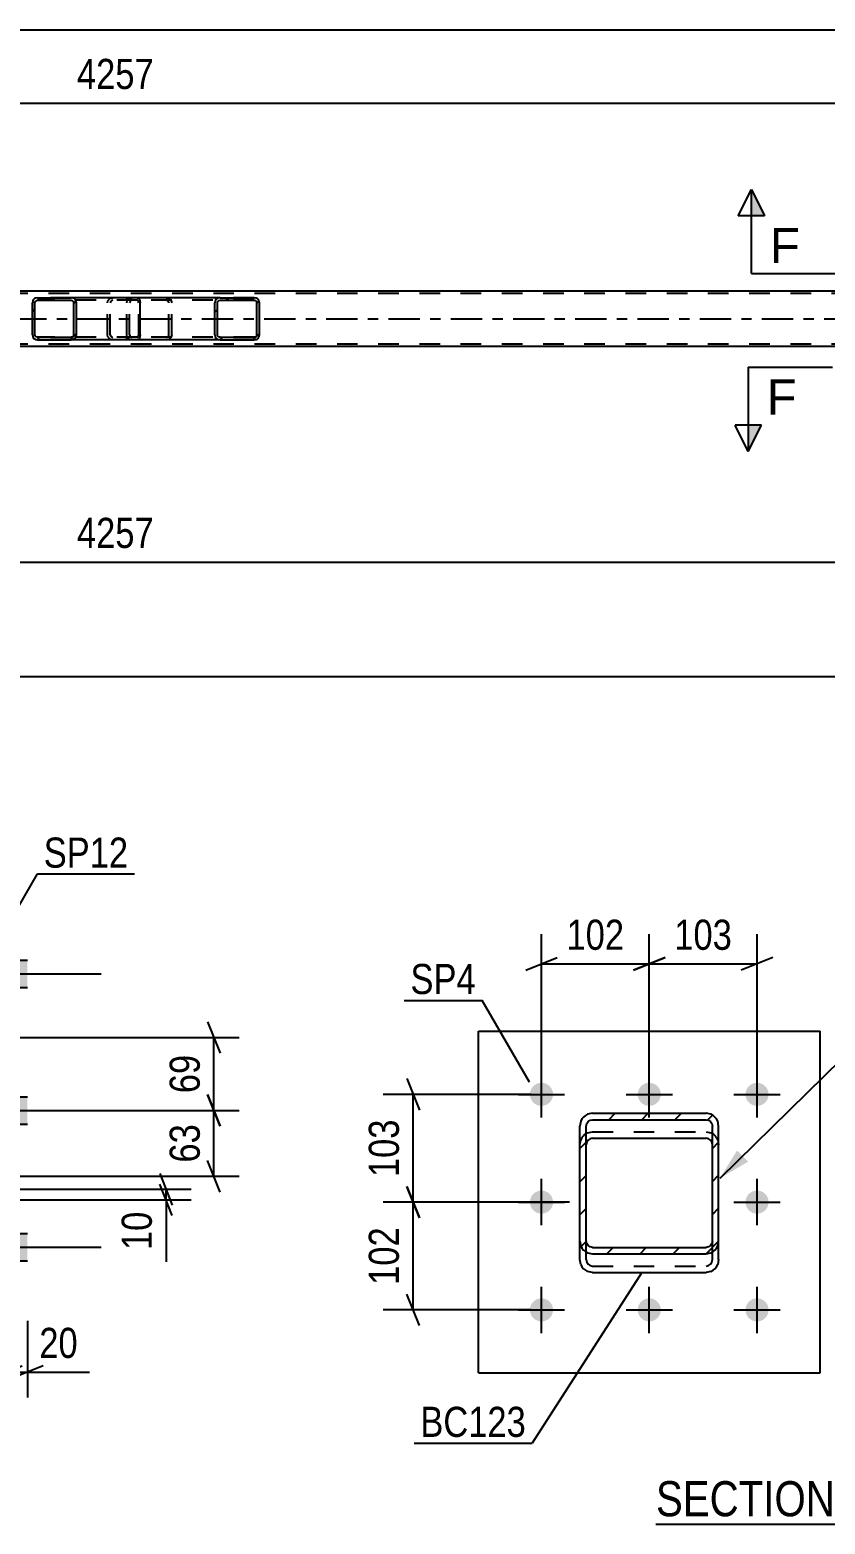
# Model space of a CAD drawing. Header units: millimetres. Extents: x 0 to 841, y 0 to 594.
# Drawn here: x 235.4 to 311, y 126.5 to 268.6 of the extents above; entities that cross this region are included whole.
import ezdxf

# ---------------------------------------------------------------- set-up
doc = ezdxf.new("R2010")
doc.units = ezdxf.units.MM
doc.linetypes.add('DXK_LINE_DOT2', pattern=[3.9198, 1.9599, -1.9599])
doc.linetypes.add('DXK_LINE_DOT3', pattern=[5.9187, 2.979, -0.9799, 0.9799, -0.9799])
doc.styles.add('Arial', font='ARIAL.TTF', dxfattribs={"height": 0.2})
doc.styles.add('Arial Narrow', font='ARIALN.TTF', dxfattribs={"height": 0.2})

# ---------------------------------------------------------------- blocks, each defined once
blk = doc.blocks.new('Unknown-247305034-21 - 1374')
at = {"color": 6, "linetype": 'Continuous'}
blk.add_line((294.94, 126.5), (323.44, 126.5), dxfattribs=at)
at = {"color": 0, "linetype": 'Continuous'}
for points in [[(313.05, 127.25), (313.05, 130.75), (294.94, 130.75), (294.94, 127.25)], [(317.09, 127.25), (317.09, 130.75), (314.1, 130.75), (314.1, 127.25)], [(319.41, 127.25), (319.41, 130.75), (318.14, 130.75), (318.14, 127.25)], [(323.44, 127.25), (323.44, 130.75), (320.46, 130.75), (320.46, 127.25)]]:
    blk.add_wipeout(points, dxfattribs=at)
at = {"color": 7, "linetype": 'Continuous', "style": 'Arial Narrow'}
for s, p in [('SECTION ', (294.94, 127.25)), ('G', (314.1, 127.25)), ('G', (320.46, 127.25)), ('-', (318.14, 127.25))]:
    blk.add_text(s, height=3.34, dxfattribs=at).set_placement(p)
blk = doc.blocks.new('Part-247305034-4004 - 3881')
at = {"linetype": 'Continuous'}
h = blk.add_hatch(dxfattribs=at)
h.set_pattern_fill('', scale=0.7, style=0, pattern_type=0)
h.set_pattern_definition([(45, (239.778, 242.844), (-1.57154, 1.57154), [])])
h.paths.add_polyline_path([(239.82, 242.66), (239.78, 242.84), (239.67, 243), (239.51, 243.1), (239.31, 243.14), (236.13, 243.14), (235.94, 243.1), (235.77, 243), (235.66, 242.84), (235.63, 242.66), (235.63, 239.62), (235.66, 239.44), (235.77, 239.28), (235.94, 239.18), (236.13, 239.14), (239.31, 239.14), (239.51, 239.18), (239.67, 239.28), (239.78, 239.44), (239.82, 239.62)])
h.paths.add_polyline_path([(239.55, 239.53), (239.49, 239.45), (239.41, 239.4), (239.31, 239.38), (236.13, 239.38), (236.03, 239.4), (235.95, 239.45), (235.9, 239.53), (235.88, 239.62), (235.88, 242.66), (235.9, 242.75), (235.95, 242.83), (236.03, 242.88), (236.13, 242.9), (239.31, 242.9), (239.41, 242.88), (239.49, 242.83), (239.55, 242.75), (239.56, 242.66), (239.56, 239.62)])
at = {"color": 2, "linetype": 'Continuous'}
for p, q in [((236.13, 243.14), (235.94, 243.1)), ((236.13, 243.14), (239.31, 243.14)), ((245.61, 243.14), (239.31, 243.14)), ((239.51, 243.1), (239.31, 243.14)), ((245.61, 243.14), (245.72, 243.1)), ((245.72, 243.1), (245.81, 243)), ((235.66, 242.84), (235.63, 242.66)), ((235.63, 239.62), (235.63, 242.66)), ((235.88, 242.66), (235.9, 242.75)), ((235.88, 239.62), (235.88, 242.66)), ((235.9, 242.75), (235.95, 242.83)), ((235.95, 242.83), (236.03, 242.88)), ((236.03, 242.88), (236.13, 242.9)), ((236.13, 242.9), (239.31, 242.9)), ((239.31, 242.9), (239.41, 242.88)), ((239.41, 242.88), (239.49, 242.83)), ((239.49, 242.83), (239.55, 242.75)), ((239.55, 242.75), (239.56, 242.66)), ((239.56, 239.62), (239.56, 242.66)), ((239.82, 242.66), (239.78, 242.84)), ((239.82, 239.62), (239.82, 242.66)), ((245.81, 243), (245.86, 242.84)), ((245.86, 242.84), (245.88, 242.66)), ((245.88, 239.62), (245.88, 242.66)), ((235.63, 239.62), (235.66, 239.44)), ((235.9, 239.53), (235.88, 239.62)), ((235.95, 239.45), (235.9, 239.53)), ((235.94, 239.18), (236.13, 239.14)), ((236.03, 239.4), (235.95, 239.45)), ((236.13, 239.38), (236.03, 239.4)), ((236.13, 239.38), (239.31, 239.38)), ((236.13, 239.14), (239.31, 239.14)), ((239.41, 239.4), (239.31, 239.38)), ((239.31, 239.14), (239.51, 239.18)), ((245.61, 239.14), (239.31, 239.14)), ((239.49, 239.45), (239.41, 239.4)), ((239.55, 239.53), (239.49, 239.45)), ((239.56, 239.62), (239.55, 239.53)), ((239.78, 239.44), (239.82, 239.62)), ((245.72, 239.18), (245.61, 239.14)), ((245.81, 239.28), (245.72, 239.18)), ((245.86, 239.44), (245.81, 239.28)), ((245.88, 239.62), (245.86, 239.44))]:
    blk.add_line(p, q, dxfattribs=at)
at = {"color": 7, "linetype": 'DXK_LINE_DOT2'}
for p, q in [((239.31, 243.14), (236.13, 243.14)), ((243.09, 243.1), (243.28, 243.14)), ((244.62, 242.9), (244.62, 243.14)), ((245.61, 242.9), (236.13, 242.9)), ((242.78, 242.66), (242.82, 242.84)), ((242.78, 239.62), (242.78, 242.66)), ((243.05, 242.75), (243.03, 242.66)), ((243.03, 239.62), (243.03, 242.66)), ((243.1, 242.83), (243.05, 242.75)), ((243.18, 242.88), (243.1, 242.83)), ((243.28, 242.9), (243.18, 242.88)), ((245.67, 242.88), (245.61, 242.9)), ((245.71, 242.83), (245.67, 242.88)), ((245.74, 242.75), (245.71, 242.83)), ((245.75, 242.66), (245.74, 242.75)), ((245.75, 239.62), (245.75, 242.66)), ((245.61, 239.38), (236.13, 239.38)), ((239.31, 239.14), (236.13, 239.14)), ((242.82, 239.44), (242.78, 239.62)), ((243.03, 239.62), (243.05, 239.53)), ((243.05, 239.53), (243.1, 239.45)), ((243.28, 239.14), (243.09, 239.18)), ((243.1, 239.45), (243.18, 239.4)), ((243.18, 239.4), (243.28, 239.38)), ((244.62, 239.14), (244.62, 239.38)), ((245.61, 239.38), (245.67, 239.4)), ((245.67, 239.4), (245.71, 239.45)), ((245.71, 239.45), (245.74, 239.53)), ((245.74, 239.53), (245.75, 239.62))]:
    blk.add_line(p, q, dxfattribs=at)
at = {"color": 2, "linetype": 'Continuous'}
for centre, start, end in [((236.11, 242.65), 111.1941, 156.1506), ((239.33, 242.65), 23.8494, 68.8059), ((236.11, 239.64), 203.8494, 248.8059), ((239.33, 239.64), 291.1941, 336.1506)]:
    blk.add_arc(centre, 0.492, start, end, dxfattribs=at)
at = {"color": 7, "linetype": 'DXK_LINE_DOT2'}
for centre, start, end in [((243.26, 242.65), 111.1941, 156.1506), ((243.26, 239.64), 203.8494, 248.8059)]:
    blk.add_arc(centre, 0.492, start, end, dxfattribs=at)
blk = doc.blocks.new('Part-247305034-4005 - 3881')
at = {"linetype": 'Continuous'}
h = blk.add_hatch(dxfattribs=at)
h.set_pattern_fill('', scale=0.7, style=0, pattern_type=0)
h.set_pattern_definition([(45, (257.1885, 242.844), (-1.57154, 1.57154), [])])
h.paths.add_polyline_path([(257.23, 242.66), (257.19, 242.84), (257.08, 243), (256.91, 243.1), (256.72, 243.14), (253.48, 243.14), (253.29, 243.1), (253.12, 243), (253.01, 242.84), (252.97, 242.66), (252.97, 239.62), (253.01, 239.44), (253.12, 239.28), (253.29, 239.18), (253.48, 239.14), (256.72, 239.14), (256.91, 239.18), (257.08, 239.28), (257.19, 239.44), (257.23, 239.62)])
h.paths.add_polyline_path([(256.95, 239.53), (256.9, 239.45), (256.81, 239.4), (256.72, 239.38), (253.48, 239.38), (253.38, 239.4), (253.3, 239.45), (253.25, 239.53), (253.23, 239.62), (253.23, 242.66), (253.25, 242.75), (253.3, 242.83), (253.38, 242.88), (253.48, 242.9), (256.72, 242.9), (256.81, 242.88), (256.9, 242.83), (256.95, 242.75), (256.97, 242.66), (256.97, 239.62)])
at = {"color": 7, "linetype": 'DXK_LINE_DOT2'}
for p, q in [((244.94, 243.1), (245.13, 243.14)), ((245.61, 243.14), (245.13, 243.14)), ((248.37, 243.14), (248.56, 243.1)), ((256.72, 243.14), (253.48, 243.14)), ((244.62, 242.66), (244.66, 242.84)), ((244.62, 239.62), (244.62, 242.66)), ((244.9, 242.75), (244.88, 242.66)), ((244.88, 239.62), (244.88, 242.66)), ((244.95, 242.83), (244.9, 242.75)), ((245.03, 242.88), (244.95, 242.83)), ((245.13, 242.9), (245.03, 242.88)), ((256.72, 242.9), (245.13, 242.9)), ((248.46, 242.88), (248.37, 242.9)), ((248.55, 242.83), (248.46, 242.88)), ((248.6, 242.75), (248.55, 242.83)), ((248.62, 242.66), (248.6, 242.75)), ((248.62, 239.62), (248.62, 242.66)), ((248.84, 242.84), (248.88, 242.66)), ((248.88, 239.62), (248.88, 242.66)), ((244.66, 239.44), (244.62, 239.62)), ((244.88, 239.62), (244.9, 239.53)), ((244.9, 239.53), (244.95, 239.45)), ((245.13, 239.14), (244.94, 239.18)), ((244.95, 239.45), (245.03, 239.4)), ((245.03, 239.4), (245.13, 239.38)), ((256.72, 239.38), (245.13, 239.38)), ((245.61, 239.14), (245.13, 239.14)), ((248.37, 239.38), (248.46, 239.4)), ((248.56, 239.18), (248.37, 239.14)), ((248.46, 239.4), (248.55, 239.45)), ((248.55, 239.45), (248.6, 239.53)), ((248.6, 239.53), (248.62, 239.62)), ((248.88, 239.62), (248.84, 239.44)), ((256.72, 239.14), (253.48, 239.14))]:
    blk.add_line(p, q, dxfattribs=at)
at = {"color": 2, "linetype": 'Continuous'}
for p, q in [((253.48, 243.14), (245.61, 243.14)), ((253.48, 243.14), (253.29, 243.1)), ((253.48, 243.14), (256.72, 243.14)), ((256.91, 243.1), (256.72, 243.14)), ((253.01, 242.84), (252.97, 242.66)), ((252.97, 239.62), (252.97, 242.66)), ((253.23, 242.66), (253.25, 242.75)), ((253.23, 239.62), (253.23, 242.66)), ((253.25, 242.75), (253.3, 242.83)), ((253.3, 242.83), (253.38, 242.88)), ((253.38, 242.88), (253.48, 242.9)), ((253.48, 242.9), (256.72, 242.9)), ((256.72, 242.9), (256.81, 242.88)), ((256.81, 242.88), (256.9, 242.83)), ((256.9, 242.83), (256.95, 242.75)), ((256.95, 242.75), (256.97, 242.66)), ((256.97, 239.62), (256.97, 242.66)), ((257.23, 242.66), (257.19, 242.84)), ((257.23, 239.62), (257.23, 242.66)), ((253.48, 239.14), (245.61, 239.14)), ((252.97, 239.62), (253.01, 239.44)), ((253.25, 239.53), (253.23, 239.62)), ((253.3, 239.45), (253.25, 239.53)), ((253.29, 239.18), (253.48, 239.14)), ((253.38, 239.4), (253.3, 239.45)), ((253.48, 239.38), (253.38, 239.4)), ((253.48, 239.38), (256.72, 239.38)), ((253.48, 239.14), (256.72, 239.14)), ((256.81, 239.4), (256.72, 239.38)), ((256.72, 239.14), (256.91, 239.18)), ((256.9, 239.45), (256.81, 239.4)), ((256.95, 239.53), (256.9, 239.45)), ((256.97, 239.62), (256.95, 239.53)), ((257.19, 239.44), (257.23, 239.62))]:
    blk.add_line(p, q, dxfattribs=at)
at = {"color": 7, "linetype": 'DXK_LINE_DOT2'}
for centre, start, end in [((245.11, 242.64), 110.7583, 155.6801), ((248.39, 242.64), 24.3199, 69.2417), ((245.11, 239.64), 204.3199, 249.2417), ((248.39, 239.64), 290.7583, 335.6801)]:
    blk.add_arc(centre, 0.496, start, end, dxfattribs=at)
at = {"color": 2, "linetype": 'Continuous'}
for centre, start, end in [((253.46, 242.64), 110.7583, 155.68), ((256.74, 242.64), 24.32, 69.2417), ((253.46, 239.64), 204.32, 249.2417), ((256.74, 239.64), 290.7583, 335.68)]:
    blk.add_arc(centre, 0.496, start, end, dxfattribs=at)
blk = doc.blocks.new('Part-247305034-4092 - 3881')
at = {"color": 7, "linetype": 'DXK_LINE_DOT2'}
for p, q in [((729.1, 243.54), (62.35, 243.54)), ((729.1, 238.74), (62.35, 238.74))]:
    blk.add_line(p, q, dxfattribs=at)
at = {"color": 2, "linetype": 'Continuous'}
for p, q in [((327.86, 243.78), (163.59, 243.78)), ((327.86, 238.5), (163.59, 238.5))]:
    blk.add_line(p, q, dxfattribs=at)
at = {"color": 7, "linetype": 'DXK_LINE_DOT3'}
blk.add_line((62.35, 241.14), (728.76, 241.14), dxfattribs=at)
blk = doc.blocks.new('Bolt-247305034-6831 - 6699')
at = {"linetype": 'Continuous'}
for points in [[(235.16, 177.55), (235.16, 180.15), (233.16, 180.15), (233.16, 177.55)], [(235.16, 177.55), (235.16, 180.15), (233.16, 180.15), (233.16, 177.55)], [(235.16, 177.55), (235.16, 180.15), (233.16, 180.15), (233.16, 177.55)], [(235.16, 164.55), (235.16, 167.15), (233.16, 167.15), (233.16, 164.55)], [(235.16, 164.55), (235.16, 167.15), (233.16, 167.15), (233.16, 164.55)], [(235.16, 151.55), (235.16, 154.15), (233.16, 154.15), (233.16, 151.55)], [(235.16, 151.55), (235.16, 154.15), (233.16, 154.15), (233.16, 151.55)], [(235.16, 151.55), (235.16, 154.15), (233.16, 154.15), (233.16, 151.55)]]:
    blk.add_hatch(color=1, dxfattribs=at).paths.add_polyline_path(points)
at = {"color": 1, "linetype": 'Continuous'}
for p, q in [((233.16, 180.15), (235.16, 180.15)), ((233.16, 180.15), (235.16, 180.15)), ((233.16, 180.15), (235.16, 180.15)), ((231.66, 178.85), (242.16, 178.85)), ((231.66, 178.85), (242.16, 178.85)), ((231.66, 178.85), (242.16, 178.85)), ((233.16, 177.55), (235.16, 177.55)), ((233.16, 177.55), (235.16, 177.55)), ((233.16, 177.55), (235.16, 177.55)), ((233.16, 167.15), (235.16, 167.15)), ((233.16, 167.15), (235.16, 167.15)), ((231.66, 165.85), (242.16, 165.85)), ((231.66, 165.85), (242.16, 165.85)), ((233.16, 164.55), (235.16, 164.55)), ((233.16, 164.55), (235.16, 164.55)), ((233.16, 154.15), (235.16, 154.15)), ((233.16, 154.15), (235.16, 154.15)), ((233.16, 154.15), (235.16, 154.15)), ((231.66, 152.85), (242.16, 152.85)), ((231.66, 152.85), (242.16, 152.85)), ((231.66, 152.85), (242.16, 152.85)), ((233.16, 151.55), (235.16, 151.55)), ((233.16, 151.55), (235.16, 151.55)), ((233.16, 151.55), (235.16, 151.55))]:
    blk.add_line(p, q, dxfattribs=at)
blk = doc.blocks.new('Part-247305034-1417 - 1374')
at = {"linetype": 'Continuous'}
h = blk.add_hatch(dxfattribs=at)
h.set_pattern_fill('', scale=0.7, style=0, pattern_type=0)
h.set_pattern_definition([(45, (299.701, 152.2159), (-1.57154, 1.57154), [])])
h.paths.add_polyline_path([(288.9, 152.22), (299.7, 152.22), (300.16, 152.31), (300.55, 152.57), (300.81, 152.97), (300.9, 153.43), (300.9, 164.36), (300.81, 164.83), (300.55, 165.22), (300.16, 165.49), (299.7, 165.58), (288.9, 165.58), (288.44, 165.49), (288.05, 165.22), (287.79, 164.83), (287.7, 164.36), (287.7, 153.43), (287.79, 152.97), (288.05, 152.57), (288.44, 152.31)])
h.paths.add_polyline_path([(288.35, 153.2), (288.3, 153.43), (288.3, 164.36), (288.35, 164.6), (288.48, 164.79), (288.67, 164.92), (288.9, 164.97), (299.7, 164.97), (299.93, 164.92), (300.13, 164.79), (300.26, 164.6), (300.3, 164.36), (300.3, 153.43), (300.26, 153.2), (300.13, 153), (299.93, 152.87), (299.7, 152.82), (288.9, 152.82), (288.67, 152.87), (288.48, 153)])
at = {"color": 2, "linetype": 'Continuous'}
for p, q in [((288.9, 165.58), (288.44, 165.49)), ((288.48, 164.79), (288.67, 164.92)), ((288.67, 164.92), (288.9, 164.97)), ((288.9, 165.58), (299.7, 165.58)), ((288.9, 164.97), (299.7, 164.97)), ((300.16, 165.49), (299.7, 165.58)), ((299.7, 164.97), (299.93, 164.92)), ((299.93, 164.92), (300.13, 164.79)), ((287.79, 164.83), (287.7, 164.36)), ((287.7, 153.43), (287.7, 164.36)), ((288.3, 164.36), (288.35, 164.6)), ((288.3, 153.43), (288.3, 164.36)), ((288.35, 164.6), (288.48, 164.79)), ((300.13, 164.79), (300.26, 164.6)), ((300.26, 164.6), (300.3, 164.36)), ((300.3, 153.43), (300.3, 164.36)), ((300.9, 164.36), (300.81, 164.83)), ((300.9, 153.43), (300.9, 164.36)), ((288.35, 162.83), (288.3, 162.59)), ((288.48, 163.02), (288.35, 162.83)), ((288.67, 163.16), (288.48, 163.02)), ((288.9, 163.2), (288.67, 163.16)), ((288.9, 163.2), (299.7, 163.2)), ((299.93, 163.16), (299.7, 163.2)), ((300.13, 163.02), (299.93, 163.16)), ((300.26, 162.83), (300.13, 163.02)), ((300.3, 162.59), (300.26, 162.83)), ((287.7, 151.66), (287.7, 153.43)), ((287.7, 153.43), (287.79, 152.97)), ((288.35, 153.2), (288.3, 153.43)), ((288.48, 153), (288.35, 153.2)), ((288.44, 152.31), (288.9, 152.22)), ((288.67, 152.87), (288.48, 153)), ((288.9, 152.82), (288.67, 152.87)), ((288.9, 152.82), (299.7, 152.82)), ((288.9, 152.22), (299.7, 152.22)), ((299.93, 152.87), (299.7, 152.82)), ((299.7, 152.22), (300.16, 152.31)), ((300.13, 153), (299.93, 152.87)), ((300.26, 153.2), (300.13, 153)), ((300.3, 153.43), (300.26, 153.2)), ((300.81, 152.97), (300.9, 153.43)), ((300.9, 151.66), (300.9, 153.43)), ((287.79, 151.2), (287.7, 151.66)), ((300.9, 151.66), (300.81, 151.2)), ((288.9, 150.45), (288.44, 150.54)), ((288.9, 150.45), (299.7, 150.45)), ((300.16, 150.54), (299.7, 150.45))]:
    blk.add_line(p, q, dxfattribs=at)
at = {"color": 7, "linetype": 'DXK_LINE_DOT2'}
for p, q in [((287.7, 153.43), (287.7, 164.36)), ((288.3, 151.66), (288.3, 164.36)), ((288.44, 163.72), (288.9, 163.81)), ((288.9, 163.81), (299.7, 163.81)), ((299.7, 163.81), (300.16, 163.72)), ((300.3, 151.66), (300.3, 164.36)), ((300.9, 153.43), (300.9, 164.36)), ((287.7, 162.59), (287.79, 163.06)), ((300.81, 163.06), (300.9, 162.59)), ((288.3, 151.66), (288.35, 151.43)), ((288.35, 151.43), (288.48, 151.23)), ((288.48, 151.23), (288.67, 151.1)), ((288.67, 151.1), (288.9, 151.05)), ((288.9, 151.05), (299.7, 151.05)), ((299.7, 151.05), (299.93, 151.1)), ((299.93, 151.1), (300.13, 151.23)), ((300.13, 151.23), (300.26, 151.43)), ((300.26, 151.43), (300.3, 151.66))]:
    blk.add_line(p, q, dxfattribs=at)
at = {"color": 2, "linetype": 'Continuous'}
for centre, start, end in [((288.91, 164.37), 112.8504, 157.8474), ((299.69, 164.37), 22.1526, 67.1496), ((288.91, 153.42), 202.1526, 247.1496), ((299.69, 153.42), 292.8504, 337.8474), ((288.91, 151.65), 202.1526, 247.1496), ((299.69, 151.65), 292.8504, 337.8474)]:
    blk.add_arc(centre, 1.21, start, end, dxfattribs=at)
at = {"color": 7, "linetype": 'DXK_LINE_DOT2'}
for centre, start, end in [((288.91, 162.6), 112.8504, 157.8474), ((299.69, 162.6), 22.1526, 67.1496)]:
    blk.add_arc(centre, 1.21, start, end, dxfattribs=at)
blk = doc.blocks.new('Bolt-247305034-1504 - 1374')
at = {"linetype": 'Continuous'}
for points in [[(284.05, 168.48, -1), (284.05, 166.28, -1)], [(294.3, 168.48, -1), (294.3, 166.28, -1)], [(304.55, 168.48, -1), (304.55, 166.28, -1)], [(284.05, 158.23, -1), (284.05, 156.03, -1)], [(304.55, 158.23, -1), (304.55, 156.03, -1)], [(284.05, 147.98, -1), (284.05, 145.78, -1)], [(294.3, 147.98, -1), (294.3, 145.78, -1)], [(304.55, 147.98, -1), (304.55, 145.78, -1)]]:
    blk.add_hatch(color=1, dxfattribs=at).paths.add_polyline_path(points)
at = {"color": 1, "linetype": 'Continuous'}
for p, q in [((284.05, 165.18), (284.05, 169.58)), ((294.3, 165.18), (294.3, 169.58)), ((304.55, 165.18), (304.55, 169.58)), ((281.85, 167.38), (286.25, 167.38)), ((292.1, 167.38), (296.5, 167.38)), ((302.35, 167.38), (306.75, 167.38)), ((284.05, 154.93), (284.05, 159.33)), ((304.55, 154.93), (304.55, 159.33)), ((281.85, 157.13), (286.25, 157.13)), ((302.35, 157.13), (306.75, 157.13)), ((284.05, 144.68), (284.05, 149.08)), ((294.3, 144.68), (294.3, 149.08)), ((304.55, 144.68), (304.55, 149.08)), ((281.85, 146.88), (286.25, 146.88)), ((292.1, 146.88), (296.5, 146.88)), ((302.35, 146.88), (306.75, 146.88))]:
    blk.add_line(p, q, dxfattribs=at)
blk = doc.blocks.new('Part-247305034-1488 - 1374')
at = {"color": 2, "linetype": 'Continuous'}
for p, q in [((278.05, 140.88), (278.05, 173.38)), ((278.05, 173.38), (310.55, 173.38)), ((310.55, 140.88), (310.55, 173.38)), ((278.05, 140.88), (310.55, 140.88))]:
    blk.add_line(p, q, dxfattribs=at)
blk = doc.blocks.new('StraightDimension-247305034-4186 - 3881')
at = {"color": 7, "linetype": 'Continuous'}
blk.add_line((49.09, 268.62), (730.4, 268.62), dxfattribs=at)
blk = doc.blocks.new('StraightDimension-247305034-19127 - 3881')
at = {"color": 7, "linetype": 'Continuous'}
blk.add_line((49.73, 207.13), (729.76, 207.13), dxfattribs=at)
blk = doc.blocks.new('StraightDimension-247305034-39746 - 3881')
at = {"color": 7, "linetype": 'Continuous'}
for p, q in [((158.39, 253.18), (158.39, 264.5)), ((328.66, 253.18), (328.66, 264.5)), ((159.89, 262.25), (156.89, 261.05)), ((158.39, 261.65), (328.66, 261.65)), ((327.16, 261.05), (330.16, 262.25))]:
    blk.add_line(p, q, dxfattribs=at)
at = {"color": 0}
blk.add_wipeout([(247.78, 262.4), (247.78, 266.6), (239.27, 266.6), (239.27, 262.4)], dxfattribs=at)
at = {"color": 3, "style": 'Arial Narrow'}
blk.add_text('4257', height=2.863, dxfattribs=at).set_placement((239.87, 263))
blk = doc.blocks.new('StraightDimension-247305034-39917 - 3881')
at = {"color": 7, "linetype": 'Continuous'}
for p, q in [((158.39, 229.1), (158.39, 213.05)), ((328.66, 229.1), (328.66, 209.39)), ((159.89, 218.6), (156.89, 217.4)), ((158.39, 218), (328.66, 218)), ((327.16, 217.4), (330.16, 218.6))]:
    blk.add_line(p, q, dxfattribs=at)
at = {"color": 0}
blk.add_wipeout([(247.78, 218.75), (247.78, 222.95), (239.27, 222.95), (239.27, 218.75)], dxfattribs=at)
at = {"color": 3, "style": 'Arial Narrow'}
blk.add_text('4257', height=2.863, dxfattribs=at).set_placement((239.87, 219.35))
at = {"color": 0, "linetype": 'Continuous'}
blk.add_wipeout([(328.06, 217.3), (323.86, 217.3), (323.86, 208.79), (328.06, 208.79)], dxfattribs=at)
at = {"color": 3, "linetype": 'Continuous', "style": 'Arial Narrow'}
blk.add_text('4295', height=2.863, rotation=90.0002, dxfattribs=at).set_placement((327.46, 209.39))
blk = doc.blocks.new('StraightDimension-247305034-40364 - 6699')
at = {"color": 7, "linetype": 'Continuous'}
for p, q in [((252.3, 174.29), (253.5, 171.29)), ((211.77, 172.79), (255.3, 172.79)), ((252.9, 165.85), (252.9, 172.79)), ((253.5, 164.35), (252.3, 167.35)), ((240.99, 165.85), (255.3, 165.85))]:
    blk.add_line(p, q, dxfattribs=at)
at = {"color": 0}
blk.add_wipeout([(252.15, 171.75), (247.95, 171.75), (247.95, 166.89), (252.15, 166.89)], dxfattribs=at)
at = {"color": 3, "style": 'Arial Narrow'}
blk.add_text('69', height=2.863, rotation=90.0002, dxfattribs=at).set_placement((251.55, 167.49))
blk = doc.blocks.new('StraightDimension-247305034-40365 - 6699')
at = {"color": 7, "linetype": 'Continuous'}
for p, q in [((252.3, 167.35), (253.5, 164.35)), ((240.99, 165.85), (255.3, 165.85)), ((252.9, 159.59), (252.9, 165.85)), ((253.5, 158.09), (252.3, 161.09)), ((211.18, 159.59), (255.3, 159.59))]:
    blk.add_line(p, q, dxfattribs=at)
at = {"color": 0}
blk.add_wipeout([(252.15, 165.15), (247.95, 165.15), (247.95, 160.29), (252.15, 160.29)], dxfattribs=at)
at = {"color": 3, "style": 'Arial Narrow'}
blk.add_text('63', height=2.863, rotation=90.0002, dxfattribs=at).set_placement((251.55, 160.89))
blk = doc.blocks.new('StraightDimension-247305034-40421 - 6699')
at = {"color": 7, "linetype": 'Continuous'}
for p, q in [((247.74, 159.85), (248.94, 156.85)), ((234.16, 158.35), (250.74, 158.35)), ((248.94, 155.85), (247.74, 158.85)), ((248.34, 157.35), (248.34, 158.35)), ((214.16, 157.35), (250.74, 157.35)), ((248.34, 157.35), (248.34, 151.44)), ((248.34, 157.35), (248.34, 151.44))]:
    blk.add_line(p, q, dxfattribs=at)
at = {"color": 0}
blk.add_wipeout([(247.59, 156.82), (243.39, 156.82), (243.39, 151.97), (247.59, 151.97)], dxfattribs=at)
at = {"color": 3, "style": 'Arial Narrow'}
blk.add_text('10', height=2.863, rotation=90.0002, dxfattribs=at).set_placement((246.99, 152.57))
blk = doc.blocks.new('StraightDimension-247305034-42977 - 6699')
at = {"color": 7, "linetype": 'Continuous'}
for p, q in [((233.16, 145.85), (233.16, 138.56)), ((235.16, 145.85), (235.16, 138.56)), ((231.66, 140.36), (234.66, 141.56)), ((233.16, 140.96), (235.16, 140.96)), ((236.66, 141.56), (233.66, 140.36)), ((235.16, 140.96), (241.07, 140.96)), ((235.16, 140.96), (241.07, 140.96))]:
    blk.add_line(p, q, dxfattribs=at)
at = {"color": 0}
blk.add_wipeout([(240.54, 141.71), (240.54, 145.91), (235.69, 145.91), (235.69, 141.71)], dxfattribs=at)
at = {"color": 3, "style": 'Arial Narrow'}
blk.add_text('20', height=2.863, dxfattribs=at).set_placement((236.29, 142.31))
blk = doc.blocks.new('StraightDimension-247305034-42927 - 1374')
at = {"color": 7, "linetype": 'Continuous'}
for p, q in [((271.24, 168.88), (272.44, 165.88)), ((283.05, 167.38), (268.99, 167.38)), ((271.84, 157.13), (271.84, 167.38)), ((272.44, 155.63), (271.24, 158.63)), ((286.7, 157.13), (268.99, 157.13))]:
    blk.add_line(p, q, dxfattribs=at)
at = {"color": 0}
blk.add_wipeout([(271.09, 165.6), (266.89, 165.6), (266.89, 158.91), (271.09, 158.91)], dxfattribs=at)
at = {"color": 3, "style": 'Arial Narrow'}
blk.add_text('103', height=2.863, rotation=90.0002, dxfattribs=at).set_placement((270.49, 159.51))
blk = doc.blocks.new('StraightDimension-247305034-42928 - 1374')
at = {"color": 7, "linetype": 'Continuous'}
for p, q in [((271.24, 158.63), (272.44, 155.63)), ((286.7, 157.13), (268.99, 157.13)), ((271.84, 146.88), (271.84, 157.13)), ((272.44, 145.38), (271.24, 148.38)), ((283.05, 146.88), (268.99, 146.88))]:
    blk.add_line(p, q, dxfattribs=at)
at = {"color": 0}
blk.add_wipeout([(271.09, 155.35), (266.89, 155.35), (266.89, 148.66), (271.09, 148.66)], dxfattribs=at)
at = {"color": 3, "style": 'Arial Narrow'}
blk.add_text('102', height=2.863, rotation=90.0002, dxfattribs=at).set_placement((270.49, 149.26))
blk = doc.blocks.new('StraightDimension-247305034-42944 - 1374')
at = {"color": 7, "linetype": 'Continuous'}
for p, q in [((294.3, 166.58), (294.3, 182.63)), ((304.55, 168.38), (304.55, 182.63)), ((292.8, 179.18), (295.8, 180.38)), ((294.3, 179.78), (304.55, 179.78)), ((306.05, 180.38), (303.05, 179.18))]:
    blk.add_line(p, q, dxfattribs=at)
at = {"color": 0}
blk.add_wipeout([(302.77, 180.53), (302.77, 184.73), (296.08, 184.73), (296.08, 180.53)], dxfattribs=at)
at = {"color": 3, "style": 'Arial Narrow'}
blk.add_text('103', height=2.863, dxfattribs=at).set_placement((296.68, 181.13))
blk = doc.blocks.new('StraightDimension-247305034-42945 - 1374')
at = {"color": 7, "linetype": 'Continuous'}
for p, q in [((284.05, 168.38), (284.05, 182.63)), ((294.3, 166.58), (294.3, 182.63)), ((282.55, 179.18), (285.55, 180.38)), ((284.05, 179.78), (294.3, 179.78)), ((295.8, 180.38), (292.8, 179.18))]:
    blk.add_line(p, q, dxfattribs=at)
at = {"color": 0}
blk.add_wipeout([(292.52, 180.53), (292.52, 184.73), (285.83, 184.73), (285.83, 180.53)], dxfattribs=at)
at = {"color": 3, "style": 'Arial Narrow'}
blk.add_text('102', height=2.863, dxfattribs=at).set_placement((286.43, 181.13))
blk = doc.blocks.new('SectionMark-247305034-4223 - 3881')
at = {"linetype": 'Continuous'}
for points in [[(303.72, 231.03), (304.97, 231.03), (303.72, 228.53)], [(356.04, 231.03), (357.29, 231.03), (357.29, 228.53)]]:
    blk.add_hatch(color=6, dxfattribs=at).paths.add_polyline_path(points)
at = {"color": 6, "linetype": 'Continuous'}
for p, q in [((303.72, 236.53), (311.72, 236.53)), ((303.72, 236.53), (303.72, 228.53)), ((357.29, 236.53), (349.29, 236.53)), ((357.29, 236.53), (357.29, 228.53)), ((303.72, 228.53), (302.47, 231.03)), ((304.97, 231.03), (302.47, 231.03)), ((303.72, 228.53), (304.97, 231.03)), ((356.04, 231.03), (358.54, 231.03)), ((357.29, 228.53), (356.04, 231.03)), ((358.54, 231.03), (357.29, 228.53))]:
    blk.add_line(p, q, dxfattribs=at)
at = {"color": 0, "linetype": 'Continuous'}
for points in [[(308.32, 232.03), (308.32, 235.53), (305.47, 235.53), (305.47, 232.03)], [(355.54, 232.03), (355.54, 235.53), (352.68, 235.53), (352.68, 232.03)]]:
    blk.add_wipeout(points, dxfattribs=at)
at = {"color": 3, "linetype": 'Continuous', "style": 'Arial'}
for p in [(305.47, 232.03), (352.68, 232.03)]:
    blk.add_text('F', height=3.34, dxfattribs=at).set_placement(p)
blk = doc.blocks.new('SectionMark-247305034-4227 - 3881')
at = {"linetype": 'Continuous'}
for points in [[(305.27, 250.94), (304.02, 250.94), (304.02, 253.44)], [(357.24, 250.94), (355.99, 250.94), (357.24, 253.44)]]:
    blk.add_hatch(color=6, dxfattribs=at).paths.add_polyline_path(points)
at = {"color": 6, "linetype": 'Continuous'}
for p, q in [((302.77, 250.94), (304.02, 253.44)), ((304.02, 245.44), (304.02, 253.44)), ((304.02, 253.44), (305.27, 250.94)), ((357.24, 253.44), (355.99, 250.94)), ((357.24, 245.44), (357.24, 253.44)), ((357.24, 253.44), (358.49, 250.94)), ((305.27, 250.94), (302.77, 250.94)), ((355.99, 250.94), (358.49, 250.94)), ((304.02, 245.44), (312.02, 245.44)), ((357.24, 245.44), (349.24, 245.44))]:
    blk.add_line(p, q, dxfattribs=at)
at = {"color": 0, "linetype": 'Continuous'}
for points in [[(308.62, 246.44), (308.62, 249.94), (305.77, 249.94), (305.77, 246.44)], [(355.49, 246.44), (355.49, 249.94), (352.64, 249.94), (352.64, 246.44)]]:
    blk.add_wipeout(points, dxfattribs=at)
at = {"color": 3, "linetype": 'Continuous', "style": 'Arial'}
for p in [(305.77, 246.44), (352.64, 246.44)]:
    blk.add_text('F', height=3.34, dxfattribs=at).set_placement(p)
blk = doc.blocks.new('Mark-247305034-6763 - 6699')
at = {"color": 0}
blk.add_wipeout([(244.75, 188.94), (244.75, 191.94), (236.71, 191.94), (236.71, 188.94)], dxfattribs=at)
blk.add_wipeout([(244.75, 188.94), (244.75, 191.94), (236.71, 191.94), (236.71, 188.94)], dxfattribs=at)
at = {"color": 30, "linetype": 'Continuous'}
for p, q in [((233.58, 183.96), (236.11, 188.34)), ((236.11, 188.34), (245.35, 188.34))]:
    blk.add_line(p, q, dxfattribs=at)
at = {"color": 3, "style": 'Arial Narrow'}
blk.add_text('SP12', height=2.863, dxfattribs=at).set_placement((236.71, 188.94))
blk = doc.blocks.new('Mark-247305034-1412 - 1374')
at = {"color": 0}
blk.add_wipeout([(282.57, 134.8), (282.57, 137.8), (272.53, 137.8), (272.53, 134.8)], dxfattribs=at)
blk.add_wipeout([(282.57, 134.8), (282.57, 137.8), (272.53, 137.8), (272.53, 134.8)], dxfattribs=at)
at = {"color": 30, "linetype": 'Continuous'}
for p in [(293.58, 150.45), (271.93, 134.2)]:
    blk.add_line(p, (283.17, 134.2), dxfattribs=at)
at = {"color": 3, "style": 'Arial Narrow'}
blk.add_text('BC123', height=2.863, dxfattribs=at).set_placement((272.53, 134.8))
blk = doc.blocks.new('WeldMark-247305034-19180 - 1374')
at = {"linetype": 'Continuous'}
blk.add_hatch(color=30, dxfattribs=at).paths.add_polyline_path([(303.7, 160.97), (301.03, 159.41), (302.65, 162.04)])
at = {"color": 30, "linetype": 'Continuous'}
for p, q in [((301.03, 159.41), (314.26, 172.39)), ((314.26, 172.39), (323.26, 172.39))]:
    blk.add_line(p, q, dxfattribs=at)
at = {"color": 3, "linetype": 'Continuous'}
for q in [(321.97, 168.11), (318.54, 168.11)]:
    blk.add_line((318.54, 172.39), q, dxfattribs=at)
for start, end in [(90, 270), (270, 90)]:
    blk.add_arc((314.26, 172.39), 1.5, start, end, dxfattribs=at)
at = {"color": 0, "linetype": 'Continuous'}
blk.add_wipeout([(334.63, 171.49), (334.63, 174.49), (326.86, 174.49), (326.86, 171.49)], dxfattribs=at)
blk.add_wipeout([(334.63, 171.49), (334.63, 174.49), (326.86, 174.49), (326.86, 171.49)], dxfattribs=at)
at = {"color": 3, "linetype": 'Continuous'}
for q in [(327.54, 176.68), (327.54, 168.11)]:
    blk.add_line((323.26, 172.39), q, dxfattribs=at)
at = {"color": 3, "linetype": 'Continuous', "style": 'Arial'}
blk.add_text('TYP', height=2.865, dxfattribs=at).set_placement((326.86, 171.49))
blk = doc.blocks.new('Mark-247305034-19150 - 1374')
at = {"color": 0}
blk.add_wipeout([(277.8, 176.92), (277.8, 179.92), (271.59, 179.92), (271.59, 176.92)], dxfattribs=at)
blk.add_wipeout([(277.8, 176.92), (277.8, 179.92), (271.59, 179.92), (271.59, 176.92)], dxfattribs=at)
at = {"color": 30, "linetype": 'Continuous'}
for p in [(270.99, 176.32), (282.9, 168.53)]:
    blk.add_line(p, (278.4, 176.32), dxfattribs=at)
at = {"color": 3, "style": 'Arial Narrow'}
blk.add_text('SP4', height=2.863, dxfattribs=at).set_placement((271.59, 176.92))

msp = doc.modelspace()

# ---------------------------------------------------------------- block references
for name in ['StraightDimension-247305034-4186 - 3881', 'Part-247305034-4092 - 3881', 'Part-247305034-4004 - 3881', 'Part-247305034-4005 - 3881', 'StraightDimension-247305034-19127 - 3881', 'Mark-247305034-6763 - 6699', 'Bolt-247305034-6831 - 6699', 'Part-247305034-1488 - 1374', 'Bolt-247305034-1504 - 1374', 'Part-247305034-1417 - 1374', 'StraightDimension-247305034-42977 - 6699', 'Unknown-247305034-21 - 1374']:
    msp.add_blockref(name, (0, 0))

# ---------------------------------------------------------------- next in the draw order: block references
for name in ['StraightDimension-247305034-39746 - 3881', 'StraightDimension-247305034-39917 - 3881', 'StraightDimension-247305034-42944 - 1374', 'StraightDimension-247305034-40364 - 6699', 'StraightDimension-247305034-42927 - 1374']:
    msp.add_blockref(name, (0, 0))

# ---------------------------------------------------------------- next in the draw order: block references
for name in ['SectionMark-247305034-4227 - 3881', 'SectionMark-247305034-4223 - 3881', 'StraightDimension-247305034-42945 - 1374', 'WeldMark-247305034-19180 - 1374', 'StraightDimension-247305034-40365 - 6699', 'StraightDimension-247305034-42928 - 1374']:
    msp.add_blockref(name, (0, 0))

# ---------------------------------------------------------------- next in the draw order: block references
for name in ['Mark-247305034-19150 - 1374', 'StraightDimension-247305034-40421 - 6699', 'Mark-247305034-1412 - 1374']:
    msp.add_blockref(name, (0, 0))

doc.saveas('drawing.dxf')
